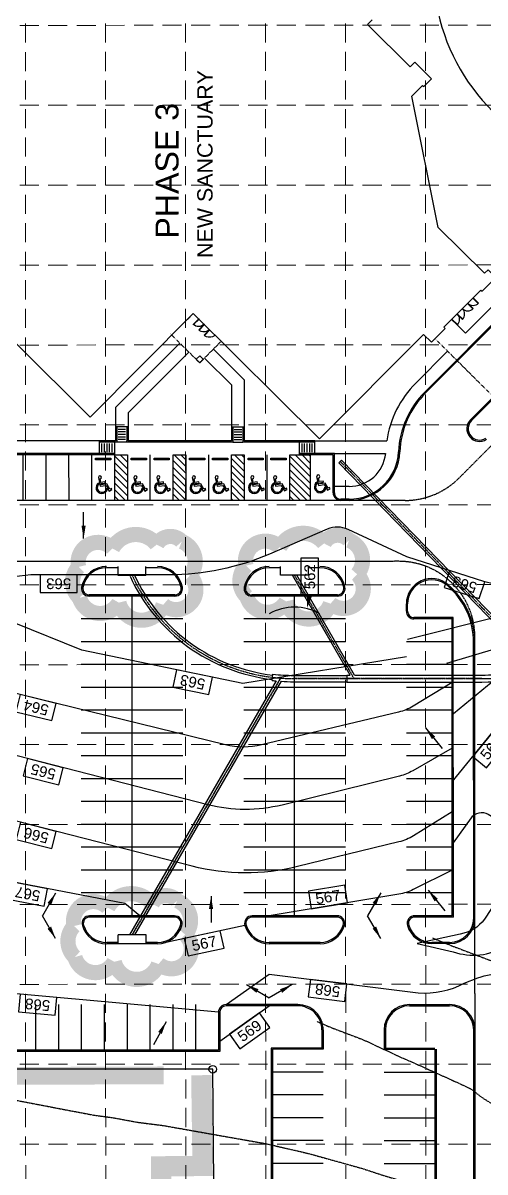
# Model space of a CAD drawing. Extents: x 4104 to 5368, y 3888 to 5908.
# Drawn here: x 4419.7 to 4601.6, y 4792.6 to 5245.6 of the extents above; entities that cross this region are included whole.
import ezdxf
from ezdxf.enums import TextEntityAlignment as Align

# ---------------------------------------------------------------- set-up
doc = ezdxf.new("R2010")
doc.units = 0
doc.header["$LTSCALE"] = 0.4
doc.header["$MEASUREMENT"] = 0
for name, pattern in [('CENTER', [2, 1.25, -0.25, 0.25, -0.25]), ('DASHED', [0.75, 0.5, -0.25]), ('HIDDEN', [0.375, 0.25, -0.125]), ('MEDDASH', [1, 0.75, -0.25])]:
    doc.linetypes.add(name, pattern=pattern)
doc.layers.get('0').update_dxf_attribs({"linetype": 'CONTINUOUS'})
for name, color, linetype in [('BLDG', 3, 'CONTINUOUS'), ('BOUNDARY', 1, 'CONTINUOUS'), ('CANOPY', 5, 'HIDDEN'), ('COL', 7, 'CONTINUOUS'), ('DOOR', 2, 'CONTINUOUS'), ('EC', 35, 'DASHED'), ('FIRELANE', 2, 'MEDDASH'), ('FLOW', 7, 'CONTINUOUS'), ('GRID', 254, 'HIDDEN'), ('HC', 2, 'CONTINUOUS'), ('LEGEND', 7, 'CONTINUOUS'), ('LIMITS OF DISTURBANCE', 1, 'HIDDEN'), ('PC', 35, 'CONTINUOUS'), ('PCURB', 6, 'CONTINUOUS'), ('PCURBFUT', 6, 'CONTINUOUS'), ('PHASE', 1, 'CONTINUOUS'), ('PSTRM', 7, 'CONTINUOUS'), ('PSTRMCL', 5, 'CENTER'), ('PSW', 7, 'CONTINUOUS'), ('STRIPE', 2, 'CONTINUOUS'), ('STRIPEFUT', 2, 'CONTINUOUS')]:
    doc.layers.add(name, color=color, linetype=linetype)
doc.styles.get("Standard").update_dxf_attribs({"font": 'ARIAL.TTF'})
doc.styles.add('TEXT100', font='simplex.shx', dxfattribs={"height": 1.76})
doc.dimstyles.get("Standard").update_dxf_attribs({"dimtxt": 0.18, "dimasz": 0.18, "dimexe": 0.18, "dimexo": 0.0625, "dimgap": 0.09, "dimtad": 0, "dimtih": 1, "dimtoh": 1, "dimdec": 4, "dimzin": 0, "dimdsep": 46, "dimtxsty": 'Standard', "dimcen": 0.09, "dimadec": 0, "dimazin": 0, "dimtfac": 1, "dimtdec": 4, "dimtofl": 0, "dimtmove": 0, "dimatfit": 3, "dimfxl": 0, "dimtolj": 1, "dimtzin": 0, "dimarcsym": 0})

# ---------------------------------------------------------------- blocks, each defined once
blk = doc.blocks.new('pdss02')
at = {"color": 0, "linetype": 'ByBlock'}
for p, q in [((0, 0.5), (0, 0)), ((0, 0), (0.03, 0)), ((0.03, 0.499), (0.03, 0)), ((0.97, 0.499), (0.97, 0)), ((0.97, 0), (1, 0)), ((1, 0.5), (1, 0))]:
    blk.add_line(p, q, dxfattribs=at)
for centre, start, end in [((0, 0), 0, 90), ((1, 0), 90, 180)]:
    blk.add_arc(centre, 0.5, start, end, dxfattribs=at)
blk = doc.blocks.new('pdss01')
at = {"color": 0, "linetype": 'ByBlock'}
for p, q in [((0, 0), (0, 1)), ((0, 0), (0.06, 0)), ((0.06, 0), (0.06, 1))]:
    blk.add_line(p, q, dxfattribs=at)
blk.add_arc((0, 0), 1, 0, 90, dxfattribs=at)

msp = doc.modelspace()

# ---------------------------------------------------------------- linework, layer by layer
for p, q in [((4449.34, 5066.41), (4450.11, 5062.94)), ((4449.57, 5063.79), (4449.47, 5064.27)), ((4450.32, 5064.47), (4450.03, 5065.85)), ((4451.93, 5064.69), (4450.32, 5064.47)), ((4450.41, 5064), (4451.99, 5064.2)), ((4450.55, 5063.54), (4450.41, 5064)), ((4452.69, 5063.85), (4450.55, 5063.54)), ((4451.99, 5064.2), (4451.93, 5064.69)), ((4453.86, 5061.81), (4452.69, 5063.85)), ((4463.34, 5066.42), (4464.11, 5062.94)), ((4463.57, 5063.79), (4463.47, 5064.28)), ((4464.32, 5064.47), (4464.03, 5065.85)), ((4465.93, 5064.7), (4464.32, 5064.47)), ((4464.41, 5064.01), (4465.99, 5064.21)), ((4464.55, 5063.55), (4464.41, 5064.01)), ((4466.69, 5063.86), (4464.55, 5063.55)), ((4465.99, 5064.21), (4465.93, 5064.7)), ((4467.86, 5061.82), (4466.69, 5063.86)), ((4472.34, 5066.42), (4473.11, 5062.94)), ((4472.57, 5063.79), (4472.47, 5064.28)), ((4473.32, 5064.47), (4473.03, 5065.85)), ((4474.93, 5064.7), (4473.32, 5064.47)), ((4473.41, 5064.01), (4474.99, 5064.21)), ((4473.55, 5063.55), (4473.41, 5064.01)), ((4475.69, 5063.86), (4473.55, 5063.55)), ((4474.99, 5064.21), (4474.93, 5064.7)), ((4476.86, 5061.82), (4475.69, 5063.86)), ((4486.34, 5066.42), (4487.11, 5062.95)), ((4486.57, 5063.8), (4486.47, 5064.28)), ((4487.32, 5064.48), (4487.03, 5065.86)), ((4488.93, 5064.7), (4487.32, 5064.48)), ((4487.41, 5064.01), (4488.99, 5064.21)), ((4487.55, 5063.55), (4487.41, 5064.01)), ((4489.69, 5063.86), (4487.55, 5063.55)), ((4488.99, 5064.21), (4488.93, 5064.7)), ((4490.86, 5061.82), (4489.69, 5063.86)), ((4495.34, 5066.42), (4496.11, 5062.95)), ((4495.57, 5063.8), (4495.47, 5064.28)), ((4496.32, 5064.48), (4496.03, 5065.86)), ((4497.93, 5064.7), (4496.32, 5064.48)), ((4496.41, 5064.01), (4497.99, 5064.21)), ((4496.55, 5063.55), (4496.41, 5064.01)), ((4498.69, 5063.86), (4496.55, 5063.55)), ((4497.99, 5064.21), (4497.93, 5064.7)), ((4499.86, 5061.82), (4498.69, 5063.86)), ((4509.34, 5066.43), (4510.11, 5062.95)), ((4509.57, 5063.8), (4509.47, 5064.29)), ((4510.32, 5064.48), (4510.03, 5065.86)), ((4511.93, 5064.71), (4510.32, 5064.48)), ((4510.41, 5064.02), (4511.99, 5064.22)), ((4510.55, 5063.56), (4510.41, 5064.02)), ((4512.69, 5063.87), (4510.55, 5063.56)), ((4511.99, 5064.22), (4511.93, 5064.71)), ((4513.86, 5061.83), (4512.69, 5063.87)), ((4518.34, 5066.43), (4519.11, 5062.95)), ((4518.57, 5063.8), (4518.47, 5064.29)), ((4519.32, 5064.48), (4519.03, 5065.86)), ((4520.93, 5064.71), (4519.32, 5064.48)), ((4519.41, 5064.02), (4520.99, 5064.22)), ((4519.55, 5063.56), (4519.41, 5064.02)), ((4521.69, 5063.87), (4519.55, 5063.56)), ((4520.99, 5064.22), (4520.93, 5064.71)), ((4522.86, 5061.83), (4521.69, 5063.87)), ((4535.28, 5066.75), (4536.05, 5063.27)), ((4535.52, 5064.12), (4535.41, 5064.6)), ((4536.27, 5064.8), (4535.97, 5066.18)), ((4536.05, 5063.27), (4538.31, 5063.59)), ((4537.87, 5065.02), (4536.27, 5064.8)), ((4536.36, 5064.33), (4537.93, 5064.54)), ((4536.5, 5063.88), (4536.36, 5064.33)), ((4538.63, 5064.19), (4536.5, 5063.88)), ((4537.93, 5064.54), (4537.87, 5065.02)), ((4538.31, 5063.59), (4539.61, 5061.4)), ((4539.8, 5062.15), (4538.63, 5064.19)), ((4450.11, 5062.94), (4452.37, 5063.26)), ((4452.37, 5063.26), (4453.66, 5061.07)), ((4452.58, 5062.28), (4452.96, 5061.66)), ((4453.66, 5061.07), (4454.71, 5061.65)), ((4454.46, 5062.12), (4453.86, 5061.81)), ((4454.71, 5061.65), (4454.46, 5062.12)), ((4464.11, 5062.94), (4466.37, 5063.26)), ((4466.37, 5063.26), (4467.66, 5061.08)), ((4466.58, 5062.28), (4466.96, 5061.67)), ((4467.66, 5061.08), (4468.71, 5061.66)), ((4468.46, 5062.13), (4467.86, 5061.82)), ((4468.71, 5061.66), (4468.46, 5062.13)), ((4473.11, 5062.94), (4475.37, 5063.26)), ((4475.37, 5063.26), (4476.66, 5061.08)), ((4475.58, 5062.28), (4475.96, 5061.67)), ((4476.66, 5061.08), (4477.71, 5061.66)), ((4477.46, 5062.13), (4476.86, 5061.82)), ((4477.71, 5061.66), (4477.46, 5062.13)), ((4487.11, 5062.95), (4489.37, 5063.27)), ((4489.37, 5063.27), (4490.66, 5061.08)), ((4489.58, 5062.29), (4489.96, 5061.67)), ((4490.66, 5061.08), (4491.71, 5061.66)), ((4491.46, 5062.13), (4490.86, 5061.82)), ((4491.71, 5061.66), (4491.46, 5062.13)), ((4496.11, 5062.95), (4498.37, 5063.27)), ((4498.37, 5063.27), (4499.66, 5061.08)), ((4498.58, 5062.29), (4498.96, 5061.67)), ((4499.66, 5061.08), (4500.71, 5061.66)), ((4500.46, 5062.13), (4499.86, 5061.82)), ((4500.71, 5061.66), (4500.46, 5062.13)), ((4510.11, 5062.95), (4512.37, 5063.27)), ((4512.37, 5063.27), (4513.66, 5061.09)), ((4512.58, 5062.29), (4512.96, 5061.68)), ((4513.66, 5061.09), (4514.71, 5061.67)), ((4514.46, 5062.14), (4513.86, 5061.83)), ((4514.71, 5061.67), (4514.46, 5062.14)), ((4519.11, 5062.95), (4521.37, 5063.27)), ((4521.37, 5063.27), (4522.66, 5061.09)), ((4521.58, 5062.29), (4521.96, 5061.68)), ((4522.66, 5061.09), (4523.71, 5061.67)), ((4523.46, 5062.14), (4522.86, 5061.83)), ((4523.71, 5061.67), (4523.46, 5062.14)), ((4538.52, 5062.61), (4538.9, 5061.99)), ((4539.61, 5061.4), (4540.66, 5061.99)), ((4540.41, 5062.46), (4539.8, 5062.15)), ((4540.66, 5061.99), (4540.41, 5062.46))]:
    msp.add_line(p, q)
for centre, radius, start, end in [((4450.74, 5062.39), 2.3, 124.674, 341.571), ((4450.77, 5062.38), 1.84, 129.8708, 355.7331), ((4449.97, 5066.47), 0.608, 275.3986, 183.6107), ((4464.74, 5062.39), 2.3, 124.674, 341.571), ((4464.77, 5062.38), 1.84, 129.8708, 355.7331), ((4463.97, 5066.48), 0.608, 275.3986, 183.6107), ((4473.74, 5062.39), 2.3, 124.674, 341.571), ((4473.77, 5062.38), 1.84, 129.8708, 355.7331), ((4472.97, 5066.48), 0.608, 275.3986, 183.6107), ((4487.74, 5062.4), 2.3, 124.674, 341.571), ((4487.77, 5062.39), 1.84, 129.8708, 355.7331), ((4486.97, 5066.48), 0.608, 275.3986, 183.6107), ((4496.74, 5062.4), 2.3, 124.674, 341.571), ((4496.77, 5062.39), 1.84, 129.8708, 355.7331), ((4495.97, 5066.48), 0.608, 275.3986, 183.6107), ((4510.74, 5062.4), 2.3, 124.674, 341.571), ((4510.77, 5062.39), 1.84, 129.8708, 355.7331), ((4509.97, 5066.49), 0.608, 275.3986, 183.6107), ((4519.74, 5062.4), 2.3, 124.674, 341.571), ((4519.77, 5062.39), 1.84, 129.8708, 355.7331), ((4518.97, 5066.49), 0.608, 275.3986, 183.6107), ((4536.68, 5062.72), 2.3, 124.674, 341.571), ((4536.72, 5062.71), 1.84, 129.8708, 355.7331), ((4535.92, 5066.81), 0.608, 275.3986, 183.6107)]:
    msp.add_arc(centre, radius, start, end)
at = {"layer": 'BLDG', "color": 7}
msp.add_line((4484.42, 5128.7), (4486.72, 5131.02), dxfattribs=at)
msp.add_lwpolyline([(4387.82, 5148.18), (4446.11, 5090.19), (4486.72, 5131.02), (4536.4, 5081.6), (4577.37, 5122.79), (4580.44, 5119.73), (4585.85, 5125.17), (4585.38, 5125.64), (4599.95, 5140.29), (4600.42, 5139.82), (4605.83, 5145.25), (4602.76, 5148.31), (4601.35, 5146.89), (4583.13, 5165.01), (4572.72, 5216.66), (4577.02, 5220.98), (4577.5, 5220.51), (4580.53, 5223.56), (4573.91, 5230.14), (4572.05, 5228.28), (4555.28, 5244.97), (4557.13, 5246.83)], dxfattribs=at)
at = {"layer": 'BOUNDARY', "color": 7}
for p, q in [((4494.4, 4833.14), (4202.64, 4833.31)), ((4494.84, 4788.57), (4494.4, 4833.14))]:
    msp.add_line(p, q, dxfattribs=at)
msp.add_circle((4494.4, 4833.14), 1.5, dxfattribs=at)
at = {"layer": 'CANOPY', "color": 7}
for p, q in [((4489.25, 5111.58), (4477.55, 5123.22)), ((4489.25, 5111.58), (4497.71, 5120.09)), ((4609.74, 5093.41), (4581.85, 5121.15))]:
    msp.add_line(p, q, dxfattribs=at)
at = {"layer": 'COL'}
msp.add_lwpolyline([(4490.66, 5113), (4489.24, 5114.41), (4487.83, 5112.99), (4489.25, 5111.58)], close=True, dxfattribs=at)
at = {"layer": 'EC', "color": 35, "flags": 128}
for points, elevation in [([(4580.93, 4884.9), (4589.09, 4881.58), (4591.6, 4880.66), (4592.51, 4880.28), (4605.88, 4875.23), (4612.17, 4872.56), (4617.9, 4867.54), (4624.12, 4861.77), (4628.02, 4857.92), (4631.83, 4854.2), (4637.83, 4848), (4644.25, 4841.96), (4648.12, 4838.56), (4651.49, 4835.66), (4659.14, 4829.86), (4669.97, 4822.15), (4670.68, 4821.67), (4671.15, 4821.35), (4682.74, 4814.01), (4690.81, 4808.7), (4694.8, 4806.35), (4702.86, 4802.34), (4707.9, 4799.75), (4710.47, 4798.54), (4720.87, 4793), (4730.13, 4788.6), (4734.01, 4786.44), (4740.37, 4782.53), (4746.26, 4778.97), (4753.23, 4773.74), (4754.41, 4773.08), (4749.86, 4756.72), (4744.38, 4747.6), (4743.36, 4742.15), (4736.78, 4728.95), (4734.92, 4723.68), (4731.34, 4719.66), (4730.13, 4715.63), (4726.23, 4703.28), (4719.77, 4697.69), (4713.55, 4685.69), (4710.47, 4679.6), (4705.97, 4672.54), (4703.26, 4667.22), (4692.39, 4645.89), (4691.18, 4643.33), (4689.84, 4640.96), (4692.72, 4637.25), (4707.56, 4615.4), (4709.06, 4613.21), (4710.47, 4611.12), (4711.39, 4609.77), (4723.64, 4591.75), (4726.09, 4588.38), (4728.34, 4586.78), (4731.83, 4584.41), (4733.44, 4582.76), (4737.72, 4578.78), (4738.14, 4578.29), (4738.35, 4578.06), (4771.36, 4541.94), (4773.64, 4539.31), (4775.43, 4537.54), (4781.36, 4531.75), (4787.11, 4524.99), (4787.93, 4523.8), (4788.1, 4523.57), (4789.11, 4522.13), (4804.47, 4508.25), (4807.63, 4505.18), (4808.16, 4504.7), (4808.77, 4504.09), (4820, 4493.87), (4826.13, 4488.29), (4833.37, 4481.69), (4845.91, 4470.02), (4849.88, 4465.43), (4851.27, 4460.48), (4852.61, 4459.19), (4862.31, 4452.87)], 568), ([(4535.46, 4851.95), (4541.08, 4849.56), (4553.19, 4844.96), (4555.26, 4844.04), (4559.71, 4841.96), (4568.7, 4837.77), (4572.85, 4836), (4582.33, 4831.7), (4592.51, 4827.08), (4595.86, 4825.52), (4600.19, 4822.15), (4607.56, 4817.49), (4612.17, 4813.67), (4618.48, 4808.7), (4626.42, 4802.34), (4629.45, 4799.94), (4631.83, 4797.99), (4640.53, 4791.29), (4651.49, 4783.39), (4652.01, 4783.04), (4652.78, 4782.53), (4663.75, 4775.07), (4671.15, 4769.55), (4675.22, 4766.81), (4682.38, 4762.71), (4687.59, 4759.47), (4690.81, 4757.94), (4701.04, 4753.21), (4710.47, 4750.37), (4721.78, 4746.98), (4726.58, 4744.9), (4726.67, 4742.9), (4725.18, 4741.19), (4719.3, 4725.63), (4720.1, 4723.09), (4719.08, 4711.96), (4716.34, 4703.28), (4713.93, 4701.2), (4710.47, 4694.53), (4703.12, 4683.47), (4699.24, 4677.39), (4692.48, 4664.14), (4690.81, 4660.86), (4680.12, 4643.85), (4679.4, 4642.57), (4691.28, 4627.28), (4694.92, 4621.92), (4702.9, 4610.18), (4706.94, 4604.23), (4708.24, 4602.47), (4708.7, 4602.07), (4710.47, 4600), (4720.04, 4586.84), (4723.46, 4584.42), (4726.95, 4581.21), (4728.92, 4579.43), (4734.73, 4574.04), (4736.61, 4571.89), (4737.53, 4570.84), (4763.44, 4542.49), (4768.76, 4536.38), (4772.9, 4532.24), (4776.33, 4528.9), (4779.66, 4524.99), (4783.53, 4519.36), (4784.32, 4518.28), (4789.11, 4511.47), (4794.81, 4506.32), (4795.99, 4505.18), (4801.94, 4499.74), (4808.77, 4492.91), (4817.05, 4485.37), (4821.95, 4480.28), (4822.63, 4479.53), (4828.43, 4473.74), (4835.33, 4467.32), (4836.89, 4465.51), (4837.44, 4463.56), (4850.01, 4451.45), (4855.61, 4447.8), (4859.01, 4432.61), (4857.47, 4425.33), (4851.63, 4423.5), (4851.06, 4417.54), (4851.41, 4408.79), (4851.11, 4402.38), (4850.4, 4398.25), (4850.92, 4392.22), (4850.54, 4382.82), (4849.9, 4375.54), (4850.06, 4369.36), (4849.9, 4365.33), (4851.02, 4352.53), (4850.92, 4346.96), (4850.86, 4343.88), (4849.43, 4336.19), (4849.46, 4335.24), (4849.06, 4322.65), (4849.1, 4321.5), (4849.34, 4314.79), (4851.55, 4313.13), (4851.77, 4312.97), (4858.03, 4308.31), (4861.02, 4308.08), (4861.03, 4308.08), (4861.05, 4308.08), (4875.16, 4307.2), (4886.79, 4306.46), (4887.4, 4306.41), (4888.13, 4306.35), (4903.83, 4305.17), (4904.23, 4305.14), (4906.65, 4304.95), (4913.08, 4304.36), (4933.51, 4303.05), (4934.46, 4302.96), (4934.85, 4302.92), (4942.47, 4303.13), (4946.39, 4302.72), (4948.17, 4302.53), (4962.01, 4301.53), (4966.12, 4301.08), (4974.05, 4300.33), (4985.71, 4299.98), (4987.16, 4299.82), (4999.1, 4300.76), (5005.37, 4299.85), (5012.33, 4298.83), (5018.99, 4295.94), (5025.08, 4295.29), (5026.37, 4295.2), (5041.15, 4293.58), (5043.03, 4293.45), (5047.72, 4292.9), (5050.5, 4292.57), (5050.74, 4292.61), (5052.4, 4292.35), (5053.64, 4290.74), (5056.32, 4287.27), (5059.83, 4282.71), (5064.35, 4272.72), (5066.06, 4268.72), (5066.53, 4267.45), (5071.53, 4254.88), (5074.39, 4247.64), (5077.19, 4240.78), (5082.21, 4227.83), (5082.73, 4226.55), (5084.01, 4223.13), (5088.04, 4212.09), (5089.65, 4208.02), (5094.36, 4198.65), (5100.32, 4188.21), (5101.47, 4186), (5103.67, 4182.56), (5106.45, 4178.21), (5109.21, 4173.83), (5110.02, 4169.58), (5110.12, 4168.4), (5112.03, 4157.02), (5112.39, 4152.81), (5113.02, 4148.59), (5113.96, 4142.41), (5113.09, 4138.35), (5113.92, 4124.72), (5113.77, 4123.09), (5114.4, 4117.96), (5114.96, 4108.97), (5115.61, 4098.41), (5117.35, 4089.49), (5117.65, 4081.23), (5116.64, 4069.35), (5116.83, 4062.8), (5118.97, 4051.16), (5119.03, 4049.54), (5119.18, 4045.48), (5118.26, 4031.64), (5118.04, 4029.73), (5117.89, 4028.42), (5117.43, 4015.87), (5116.76, 4009.92), (5120.26, 3993.48), (5119.97, 3990.11), (5111.25, 3983.99), (5105.33, 3983.66), (5104.97, 3982.57), (5102.33, 3982.5), (5097.56, 3982.37), (5095.22, 3982.29), (5088.77, 3982.12), (5088.2, 3982.11), (5083.79, 3981.99), (5083.06, 3981.97), (5079.33, 3981.88), (5075.92, 3981.78), (5075.44, 3981.77), (5072.85, 3981.7), (5068.13, 3981.51), (5066.13, 3980.87), (5062.83, 3979.8), (5058.49, 3978.41), (5057.84, 3978.19), (5057.1, 3977.96), (5055.29, 3977.36), (5056.39, 3976.97), (5065.69, 3972.55)], 569), ([(4240.99, 4759.49), (4240.74, 4760.44), (4240.29, 4762.13), (4241.59, 4774.45), (4249.95, 4782.53), (4258.3, 4790.3), (4275.83, 4800.2), (4277.96, 4801.66), (4279.62, 4802.34), (4297.62, 4810.8), (4307.09, 4811.88), (4317.28, 4816.11), (4331.95, 4817.12), (4336.94, 4817.6), (4353.8, 4819.33), (4356.6, 4818.96), (4371.21, 4822.15), (4376.26, 4823.09), (4377.16, 4823.06), (4395.92, 4824.25), (4398.14, 4824.39), (4409.61, 4822.15), (4414.46, 4821.02), (4415.58, 4821.2), (4431.3, 4818.18), (4435.23, 4817.42), (4447.83, 4815.03), (4454.89, 4814.1), (4464.75, 4812.27), (4474.55, 4811.04), (4481.9, 4809.74), (4494.21, 4807.56), (4498.63, 4806.78), (4513.87, 4804.09), (4515.35, 4803.83), (4521.76, 4802.34), (4531.35, 4800.13), (4533.53, 4799.55), (4546.77, 4795.87), (4553.19, 4794.06), (4561.84, 4791.23), (4572.85, 4787.99), (4576.47, 4786.17), (4583.91, 4782.53), (4589.1, 4779.09), (4592.51, 4776.62), (4598.95, 4769.2), (4608.04, 4762.71), (4610.12, 4760.64), (4612.17, 4759.1), (4620.31, 4751.11), (4631.83, 4746.22), (4633.77, 4744.86), (4636.24, 4742.9), (4645.03, 4736.39), (4651.49, 4731.55), (4656.37, 4728.01), (4666.57, 4723.09), (4669.47, 4721.4), (4671.15, 4721.04), (4672.88, 4721.03), (4673.64, 4721.12), (4690.91, 4719.41), (4693.61, 4718.79), (4700.62, 4717.19), (4700.44, 4710.9), (4700.28, 4705.35), (4700.78, 4703.28), (4698.33, 4691.05), (4693.29, 4683.47), (4692.51, 4682.25), (4690.81, 4678.92), (4680.27, 4663.66), (4671.15, 4648.27), (4668.91, 4645.35), (4668.8, 4643.85), (4669.46, 4642.95), (4669.84, 4642.53), (4670.17, 4642.18), (4683.65, 4624.04), (4687.08, 4620.29), (4690.81, 4615.88), (4696.75, 4607.15), (4698.73, 4604.23), (4703.04, 4598.38), (4704.57, 4597.02), (4710.47, 4590.14), (4713.99, 4585.31), (4715.24, 4584.42), (4723.03, 4577.26), (4727.44, 4573.3), (4731.74, 4569.3), (4735.08, 4565.48), (4736.71, 4563.63), (4755.52, 4543.04), (4763.87, 4533.44), (4770.38, 4526.94), (4771.31, 4526.04), (4772.2, 4524.99), (4779.13, 4514.93), (4780.54, 4512.99), (4786.04, 4505.18), (4789.51, 4500.45), (4795.71, 4494.78), (4803.72, 4486.78), (4806.02, 4484.23), (4808.77, 4481.21), (4814.96, 4474.78), (4816.38, 4473.22), (4823.47, 4466.14), (4824, 4465.56), (4828.01, 4461.15), (4843.33, 4446.63), (4843.78, 4445.75), (4844.14, 4444.8), (4845.07, 4442.7), (4843.21, 4426.58), (4843.42, 4425.94), (4845.04, 4421.05), (4845.85, 4405.9), (4846, 4404.56), (4844.8, 4397.49), (4845.59, 4388.16), (4845.76, 4386.32), (4845.96, 4384.17), (4845.13, 4374.65), (4845.3, 4367.77), (4845.4, 4366.51), (4845.54, 4364.68), (4847.37, 4347.22), (4847.4, 4346.68), (4847.43, 4346.03), (4845.4, 4335.14), (4845.46, 4333.65), (4845.16, 4324.2), (4845.22, 4322.51), (4845.56, 4312.64), (4848.82, 4310.21), (4849.14, 4309.98), (4858.34, 4303.13), (4862.73, 4302.79), (4862.75, 4302.79), (4862.77, 4302.79), (4873.29, 4302.13), (4881.95, 4301.58), (4887.31, 4301.16), (4893.78, 4300.66), (4904.52, 4299.85), (4905.08, 4299.8), (4908.5, 4299.54), (4917.6, 4298.7), (4930.58, 4297.87), (4931.89, 4297.75), (4932.43, 4297.7), (4937.21, 4297.83), (4946.39, 4296.86), (4950.56, 4296.42), (4957.9, 4295.89), (4966.19, 4294.98), (4982.17, 4293.47), (4985.71, 4293.36), (4988.52, 4293.07), (4991.71, 4293.31), (5005.37, 4291.33), (5006.4, 4291.18), (5009.61, 4288.66), (5010.74, 4287.27), (5016.05, 4278.22), (5023.11, 4267.45), (5023.83, 4266.25), (5025.03, 4264.44), (5032.06, 4254.73), (5036.22, 4247.64), (5039.41, 4242.33), (5044.69, 4230.59), (5045.44, 4228.59), (5045.79, 4227.83), (5051.36, 4214.75), (5054.5, 4208.02), (5058.14, 4201.77), (5064.35, 4189.97), (5064.9, 4188.77), (5065.19, 4188.21), (5071.26, 4175.37), (5075.04, 4168.4), (5077.91, 4162.26), (5084.01, 4153.45), (5085.86, 4150.46), (5087.1, 4148.59), (5092.18, 4137.02), (5096.19, 4128.78), (5098.13, 4123.2), (5102.68, 4108.97), (5102.92, 4108.22), (5103.67, 4105.88), (5108.8, 4089.84), (5109.38, 4087.28), (5109.99, 4070.52), (5109.89, 4069.35), (5110.26, 4056.18), (5110.61, 4054.26), (5110.79, 4049.54), (5111.23, 4037.7), (5111.01, 4034.37), (5110.48, 4029.73), (5110.11, 4026.55), (5109.99, 4023.35), (5108.48, 4009.92), (5109.45, 4005.38), (5108.12, 3990.11), (5105.74, 3988.44), (5104.12, 3988.35), (5103, 3984.95), (5102.19, 3984.93), (5100.72, 3984.89), (5091.92, 3984.6), (5089.66, 3984.54), (5086.96, 3984.47), (5085.33, 3984.43), (5081.13, 3984.32), (5079.66, 3984.28), (5078.32, 3984.25), (5073.72, 3984.13), (5072.63, 3984.1), (5069.46, 3983.97), (5065.22, 3983.86), (5063.04, 3983.8), (5058.91, 3983.62), (5056.29, 3983.55), (5054.26, 3983.46), (5051.45, 3983.38), (5047.13, 3983.18), (5045.82, 3983.15), (5043.87, 3983.09), (5039.06, 3982.86), (5036.48, 3982.74), (5034.56, 3982.69), (5031.5, 3982.54), (5030.72, 3982.5), (5029.34, 3982.43), (5026.98, 3982.31), (5025.28, 3982.23), (5024.79, 3982.21), (5017.8, 3981.89), (5016.82, 3981.84), (5010.76, 3981.57), (5008.31, 3980.85), (5004.63, 3979.75), (4995.56, 3977.19), (5001.02, 3975.75), (5011.67, 3972.49)], 570)]:
    msp.add_lwpolyline(points, dxfattribs=dict(at, elevation=elevation))
at = {"layer": 'FIRELANE', "color": 7}
for p, q in [((4591.37, 5066.2), (4649.31, 5124.45)), ((4570.11, 5057.36), (4408.59, 5057.33)), ((4567.6, 5033.36), (4394.6, 5033.32)), ((4597.71, 4509.99), (4597.6, 5003.37))]:
    msp.add_line(p, q, dxfattribs=at)
for centre, start, end in [((4570.1, 5087.36), 270.0128, 315.1487), ((4567.6, 5003.36), 0.0128, 90.0128)]:
    msp.add_arc(centre, 30, start, end, dxfattribs=at)
at = {"layer": 'GRID', "color": 252, "linetype": 'HIDDEN', "lineweight": 0, "ltscale": 75}
for p, q in [((4420.92, 3921.62), (4420.49, 5874.62)), ((4452.42, 3921.63), (4451.99, 5874.63)), ((4483.92, 3921.64), (4483.49, 5874.64)), ((4515.42, 3921.65), (4514.99, 5874.65)), ((4546.92, 3921.65), (4546.49, 5874.65)), ((4578.42, 3921.66), (4577.99, 5874.66)), ((4137.13, 5244.56), (5239.77, 5244.81)), ((4137.13, 5213.06), (5239.77, 5213.31)), ((4137.14, 5181.56), (5239.78, 5181.81)), ((4137.15, 5150.06), (5239.79, 5150.31)), ((4137.15, 5118.56), (5239.79, 5118.81)), ((4137.16, 5087.06), (5239.8, 5087.31)), ((4137.17, 5055.56), (5239.81, 5055.81)), ((4137.18, 5024.06), (5239.81, 5024.31)), ((4137.18, 4992.56), (5239.82, 4992.81)), ((4137.19, 4961.06), (5239.83, 4961.31)), ((4137.2, 4929.56), (5239.84, 4929.81)), ((4137.2, 4898.06), (5239.84, 4898.31)), ((4137.21, 4866.56), (5239.85, 4866.81)), ((4137.22, 4835.06), (5239.86, 4835.31)), ((4137.22, 4803.56), (5239.86, 4803.81))]:
    msp.add_line(p, q, dxfattribs=at)
at = {"layer": 'HC', "color": 252}
for p, q in [((4446.79, 5057.34), (4446.78, 5075.34)), ((4448.28, 5073.34), (4448.28, 5074)), ((4448.28, 5074), (4454.28, 5074)), ((4454.28, 5073.34), (4448.28, 5073.34)), ((4454.28, 5074), (4454.28, 5073.34)), ((4455.79, 5057.34), (4455.78, 5075.34)), ((4455.78, 5075.34), (4460.78, 5075.34)), ((4460.79, 5069.84), (4455.78, 5074.84)), ((4460.78, 5072.49), (4457.93, 5075.34)), ((4460.78, 5075.14), (4460.59, 5075.34)), ((4460.78, 5075.34), (4460.79, 5057.34)), ((4462.28, 5073.34), (4462.28, 5074)), ((4462.28, 5074), (4468.28, 5074)), ((4468.28, 5073.34), (4462.28, 5073.34)), ((4468.28, 5074), (4468.28, 5073.34)), ((4469.79, 5057.34), (4469.78, 5075.34)), ((4471.28, 5073.34), (4471.28, 5074)), ((4471.28, 5074), (4477.28, 5074)), ((4477.28, 5073.34), (4471.28, 5073.34)), ((4477.28, 5074), (4477.28, 5073.34)), ((4478.79, 5057.34), (4478.78, 5075.34)), ((4478.78, 5075.34), (4483.78, 5075.34)), ((4483.79, 5068.06), (4478.78, 5073.05)), ((4483.79, 5070.71), (4479.15, 5075.34)), ((4483.78, 5073.36), (4481.8, 5075.34)), ((4483.78, 5075.34), (4483.79, 5057.34)), ((4485.28, 5073.35), (4485.28, 5074.01)), ((4485.28, 5074.01), (4491.28, 5074.01)), ((4491.28, 5073.35), (4485.28, 5073.35)), ((4491.28, 5074.01), (4491.28, 5073.35)), ((4492.79, 5057.35), (4492.78, 5075.35)), ((4494.28, 5073.35), (4494.28, 5074.01)), ((4494.28, 5074.01), (4500.28, 5074.01)), ((4500.28, 5073.35), (4494.28, 5073.35)), ((4500.28, 5074.01), (4500.28, 5073.35)), ((4501.79, 5057.35), (4501.78, 5075.35)), ((4501.78, 5075.35), (4506.78, 5075.35)), ((4506.79, 5068.93), (4501.78, 5073.92)), ((4506.79, 5071.58), (4503.01, 5075.35)), ((4506.78, 5074.23), (4505.66, 5075.35)), ((4506.78, 5075.35), (4506.79, 5057.35)), ((4508.28, 5073.35), (4508.28, 5074.01)), ((4508.28, 5074.01), (4514.28, 5074.01)), ((4514.28, 5073.35), (4508.28, 5073.35)), ((4514.28, 5074.01), (4514.28, 5073.35)), ((4515.79, 5057.35), (4515.78, 5075.35)), ((4517.28, 5073.35), (4517.28, 5074.01)), ((4517.28, 5074.01), (4523.28, 5074.01)), ((4523.28, 5073.35), (4517.28, 5073.35)), ((4523.28, 5074.01), (4523.28, 5073.35)), ((4524.79, 5057.35), (4524.78, 5075.35)), ((4524.78, 5075.35), (4532.78, 5075.35)), ((4532.79, 5066.8), (4524.78, 5074.79)), ((4532.79, 5069.45), (4526.88, 5075.35)), ((4532.78, 5072.1), (4529.53, 5075.35)), ((4532.78, 5074.75), (4532.18, 5075.35)), ((4532.78, 5075.35), (4532.79, 5057.35)), ((4460.79, 5067.19), (4455.78, 5072.18)), ((4460.79, 5064.53), (4455.79, 5069.53)), ((4483.79, 5065.4), (4478.79, 5070.4)), ((4506.79, 5066.27), (4501.79, 5071.27)), ((4506.79, 5063.62), (4501.79, 5068.62)), ((4532.79, 5064.14), (4524.78, 5072.14)), ((4532.79, 5061.49), (4524.79, 5069.49)), ((4460.79, 5061.88), (4455.79, 5066.88)), ((4460.79, 5059.23), (4455.79, 5064.23)), ((4483.79, 5062.75), (4478.79, 5067.75)), ((4483.79, 5060.1), (4478.79, 5065.1)), ((4506.79, 5060.97), (4501.79, 5065.97)), ((4532.79, 5058.84), (4524.79, 5066.84)), ((4531.62, 5057.35), (4524.79, 5064.19)), ((4460.03, 5057.34), (4455.79, 5061.58)), ((4483.79, 5057.45), (4478.79, 5062.45)), ((4481.24, 5057.34), (4478.79, 5059.8)), ((4506.79, 5058.32), (4501.79, 5063.32)), ((4505.11, 5057.35), (4501.79, 5060.67)), ((4528.97, 5057.35), (4524.79, 5061.54)), ((4457.38, 5057.34), (4455.79, 5058.93)), ((4460.79, 5057.34), (4455.79, 5057.34)), ((4483.79, 5057.34), (4478.79, 5057.34)), ((4502.45, 5057.35), (4501.79, 5058.01)), ((4506.79, 5057.35), (4501.79, 5057.35)), ((4526.32, 5057.35), (4524.79, 5058.88)), ((4532.79, 5057.35), (4524.79, 5057.35))]:
    msp.add_line(p, q, dxfattribs=at)
at = {"layer": 'LEGEND', "color": 170, "ltscale": 100, "const_width": 5.97}
for points in [[(4454.87, 5038.42, 0.520567), (4454.87, 5038.42, 0.765195), (4441.59, 5031.17, 0.417879), (4441.91, 5018.94, 0.6649), (4457.42, 5017.09, 0.744833), (4474.87, 5016.21, 0.975642), (4485.34, 5027.76, 0.520567), (4482.2, 5041.17, 0.520567), (4472.33, 5039.94, 0.540264), (4454.87, 5038.42)], [(4520.75, 5038.9, 0.520567), (4520.75, 5038.9, 0.765195), (4507.47, 5031.65, 0.417879), (4507.79, 5019.42, 0.6649), (4523.3, 5017.57, 0.744833), (4540.76, 5016.68, 0.975642), (4551.23, 5028.24, 0.520567), (4548.08, 5041.65, 0.520567), (4538.21, 5040.42, 0.540264), (4520.75, 5038.9)], [(4453.04, 4896.85, 0.520567), (4453.04, 4896.85, 0.765195), (4439.76, 4889.61, 0.417879), (4440.08, 4877.37, 0.6649), (4455.59, 4875.53, 0.744833), (4473.05, 4874.64, 0.975642), (4483.52, 4886.2, 0.520567), (4480.37, 4899.6, 0.520567), (4470.5, 4898.38, 0.540264), (4453.04, 4896.85)]]:
    msp.add_lwpolyline(points, format="xyb", close=True, dxfattribs=at)
at = {"layer": 'LIMITS OF DISTURBANCE', "color": 1, "linetype": 'DASHED', "ltscale": 150, "const_width": 7}
msp.add_lwpolyline([(4486.63, 4292.33), (4486.27, 4138.12), (4510.85, 4138.36), (4858.8, 4142.92), (4857.19, 4267.32), (4935.33, 4267.17), (4935.33, 4298.98), (4845.33, 4299.77), (4844.96, 4402.62), (4856.59, 4415.29), (4642.8, 4631.28), (4977.39, 4972.12), (4461.46, 5478.06), (4408.44, 5453.39), (4400.98, 5414.29), (4393.81, 5382.15), (4357.89, 5343.95), (4308.39, 5343.98), (4249.06, 5285.71), (4333.89, 5203.27), (4193, 5203.18), (4193.76, 4829.67), (4475.02, 4830.75)], dxfattribs=at)
at = {"layer": 'LIMITS OF DISTURBANCE', "linetype": 'HIDDEN', "ltscale": 300, "const_width": 8}
msp.add_lwpolyline([(4484.87, 4301.2), (4474.66, 4355.68), (4474.13, 4794.88), (4490.39, 4795.05), (4489.89, 4830.82)], dxfattribs=at)
at = {"layer": 'PC', "color": 35}
for p, q in [((4571.1, 5002.66), (4608.77, 5012.17)), ((4507.04, 4889.79), (4474.72, 4882.86)), ((4497.14, 4844.23), (4516.63, 4858.14))]:
    msp.add_line(p, q, dxfattribs=at)
for points in [[(4588.61, 4985.64), (4573.3, 4976.3, -0.078263), (4567.55, 4973.92), (4513.56, 4960.97, -0.119621), (4499.41, 4961), (4385.77, 4988.9, -0.28655), (4363.95, 5017.3), (4358.59, 5041.61), (4382.57, 5165.55), (4400.58, 5111.62)], [(4683.58, 5127.11), (4681.43, 5092.43, -0.132853), (4678.09, 5082.54), (4660.52, 5056.31), (4618.82, 5027.87, -0.230946), (4601.46, 5025.34), (4570.83, 5035.13), (4547.66, 5045.93, 0.214156), (4539.47, 5046.04), (4516.78, 5036.24, -0.102237), (4477.15, 5028.04), (4425.03, 5028.03, 0.180236), (4392.32, 5015.83), (4388.6, 5012.62)], [(4586.6, 4993.16), (4606.76, 4999.29, 0.163557), (4634.72, 5017.04), (4676.23, 5058.85, -0.322106), (4687.66, 5061.22), (4688.77, 5060.73)], [(4589.11, 4973.35), (4602.59, 4984.43, -0.097996), (4607.72, 4987.19), (4612.86, 4988.76, 0.145798), (4641.39, 5007.74), (4648.22, 5015.95, -0.39944), (4655.06, 5016.75), (4658.77, 5013.97)], [(4588.62, 4934.64), (4573.46, 4925.21, -0.079631), (4567.63, 4922.76), (4527.7, 4913.04, -0.123816), (4486.24, 4913.22), (4374.51, 4941.85, -0.136231), (4330.58, 4970.13), (4292.98, 5012.59)], [(4588.61, 4959.7), (4573.13, 4950.8, -0.070017), (4567.96, 4948.72), (4521.71, 4937.31, -0.123816), (4492.44, 4937.44), (4380.01, 4966.25, -0.210209), (4354.08, 4983.95), (4341.81, 5001.61)], [(4465.64, 4893.63), (4459.79, 4898.43), (4253.59, 4938.19, -0.297809), (4233.94, 4957.23), (4226.6, 4989.66), (4222.45, 4973.95)], [(4588.61, 4946.5), (4607.2, 4969.17, -0.310813), (4625.61, 4973.81), (4628.85, 4972.27)], [(4589.12, 4922.44), (4596.22, 4932.28, -0.38283), (4602.75, 4933.71), (4606.35, 4931.66)], [(4613.99, 4926.18), (4614.97, 4925.49, -0.388466), (4616.64, 4915.51), (4601.38, 4892.34, -0.205457), (4591.76, 4886.45), (4574.9, 4882.66), (4589.05, 4879.39, 0.21159), (4609.69, 4881.54), (4634.82, 4902.7, -0.309037), (4643.43, 4903.2), (4644.89, 4901.73)], [(4588.62, 4911.66), (4573.32, 4904, -0.074807), (4567.66, 4902.16), (4516.57, 4893.64)], [(4496.63, 4855.64), (4382.29, 4866.01, -0.088988), (4375.48, 4867.88), (4344.63, 4882.61)], [(4499.63, 4858.64), (4516.63, 4870.64), (4575.27, 4863.22, 0.136087), (4593.42, 4867.03), (4598.76, 4869.18, -0.268719), (4618.61, 4866.37), (4622.5, 4863.31)]]:
    msp.add_lwpolyline(points, format="xyb", dxfattribs=at)
for points in [[(4536.08, 5020.07), (4536.08, 5034.57), (4529.08, 5034.57), (4529.08, 5020.07)], [(4440.96, 5028.03), (4426.46, 5028.03), (4426.47, 5021.03), (4440.97, 5021.03)], [(4601.46, 5025.34), (4587.65, 5029.75), (4585.52, 5023.08), (4599.33, 5018.67)], [(4494.26, 4987.69), (4480.07, 4990.64), (4478.64, 4983.78), (4492.84, 4980.83)], [(4432.67, 4977.38), (4418.59, 4980.84), (4416.92, 4974.04), (4431, 4970.59)], [(4602.2, 4952.02), (4611.39, 4963.24), (4605.98, 4967.68), (4596.78, 4956.46)], [(4435.53, 4952.02), (4421.48, 4955.62), (4419.74, 4948.84), (4433.79, 4945.24)], [(4432.73, 4926.93), (4418.68, 4930.53), (4416.95, 4923.75), (4430.99, 4920.15)], [(4429.29, 4904.31), (4415.05, 4907.06), (4413.73, 4900.18), (4427.97, 4897.44)], [(4533.18, 4896.41), (4547.48, 4898.8), (4546.33, 4905.7), (4532.03, 4903.32)], [(4484.64, 4877.82), (4498.82, 4880.86), (4497.35, 4887.71), (4483.18, 4884.67)], [(4547.22, 4866.77), (4532.84, 4868.59), (4531.96, 4861.65), (4546.35, 4859.83)], [(4432.95, 4861.41), (4418.51, 4862.72), (4417.88, 4855.75), (4432.32, 4854.44)], [(4505.01, 4841.25), (4516.81, 4849.67), (4512.74, 4855.37), (4500.94, 4846.94)]]:
    msp.add_lwpolyline(points, close=True, dxfattribs=at)
msp.add_lwpolyline([(4570.6, 4995.66), (4506.18, 4985.21), (4442.8, 4998.37), (4416.22, 5009.1)], dxfattribs=at)
msp.add_arc((4526.6, 4995.06), 20.23, 60.3908, 119.6348, dxfattribs=at)
msp.add_solid([(4531.55, 5020.07), (4531.44, 5014.86), (4531.55, 5020.07), (4533.64, 5020.07)], dxfattribs=at)
at = {"layer": 'PCURB', "color": 7}
for p, q in [((4636.22, 5158.78), (4577.82, 5100.08)), ((4636.57, 5158.43), (4578.18, 5099.73)), ((4639.03, 5132.55), (4595.88, 5089.17)), ((4639.39, 5132.19), (4596.24, 5088.82)), ((4600.81, 5122.48), (4597.82, 5119.47)), ((4456.08, 5086.34), (4456.08, 5080.84)), ((4456.58, 5086.34), (4456.58, 5080.34)), ((4460.58, 5086.34), (4460.58, 5080.34)), ((4461.08, 5086.34), (4461.08, 5080.84)), ((4501.78, 5086.35), (4501.78, 5080.85)), ((4502.28, 5086.35), (4502.28, 5080.35)), ((4506.28, 5086.35), (4506.28, 5080.35)), ((4506.78, 5086.35), (4506.78, 5080.85)), ((4456.08, 5080.84), (4449.78, 5080.84)), ((4456.58, 5080.34), (4449.78, 5080.34)), ((4460.58, 5080.34), (4460.58, 5080.84)), ((4502.28, 5080.35), (4460.58, 5080.34)), ((4501.78, 5080.85), (4461.08, 5080.84)), ((4534.56, 5080.35), (4506.28, 5080.35)), ((4534.56, 5080.85), (4506.78, 5080.85)), ((4455.78, 5075.84), (4410.28, 5075.83)), ((4455.78, 5075.34), (4410.78, 5075.33)), ((4542.28, 5075.86), (4528.56, 5075.85)), ((4541.78, 5075.36), (4528.56, 5075.35)), ((4541.79, 5060.36), (4541.78, 5075.36)), ((4542.29, 5060.36), (4542.28, 5075.86)), ((4548.04, 5057.86), (4544.79, 5057.86)), ((4548.04, 5057.36), (4544.79, 5057.36)), ((4457.1, 5030.84), (4452.6, 5030.84)), ((4472.6, 5030.84), (4468.1, 5030.84)), ((4521.1, 5030.85), (4516.6, 5030.85)), ((4536.6, 5030.86), (4532.1, 5030.85)), ((4479.48, 5020.14), (4445.72, 5020.13)), ((4479.48, 5019.64), (4445.72, 5019.63)), ((4543.48, 5020.15), (4509.72, 5020.14)), ((4543.48, 5019.65), (4509.72, 5019.64)), ((4570.6, 5013.66), (4570.6, 5016.56)), ((4571.1, 5013.66), (4571.1, 5016.56)), ((4589.1, 5011.16), (4573.6, 5011.16)), ((4588.6, 5010.66), (4573.6, 5010.66)), ((4588.63, 4893.66), (4588.6, 5010.66)), ((4589.13, 4893.16), (4589.1, 5011.16)), ((4479.33, 4893.64), (4445.92, 4893.63)), ((4479.33, 4893.14), (4445.92, 4893.13)), ((4543.33, 4893.65), (4509.92, 4893.64)), ((4543.33, 4893.15), (4509.92, 4893.14)), ((4589.13, 4893.16), (4573.63, 4893.16)), ((4588.63, 4893.66), (4573.92, 4893.66)), ((4457.13, 4883.13), (4452.63, 4883.13)), ((4472.63, 4882.63), (4452.63, 4882.63)), ((4472.63, 4883.13), (4468.13, 4883.13)), ((4536.63, 4883.15), (4516.63, 4883.14)), ((4536.63, 4882.65), (4516.63, 4882.64)), ((4496.63, 4855.64), (4496.64, 4840.64)), ((4497.13, 4855.64), (4497.14, 4840.14)), ((4527.85, 4858.65), (4499.63, 4858.64)), ((4527.85, 4858.15), (4499.63, 4858.14)), ((4497.14, 4840.14), (4406.14, 4840.12)), ((4496.64, 4840.64), (4406.64, 4840.62))]:
    msp.add_line(p, q, dxfattribs=at)
at = {"layer": 'PCURB', "color": 170}
for p, q in [((4457.1, 5027.84), (4457.1, 5031.34)), ((4468.1, 5027.84), (4468.1, 5031.34)), ((4532.1, 5027.85), (4521.1, 5027.85))]:
    msp.add_line(p, q, dxfattribs=at)
at = {"layer": 'PCURB', "color": 5}
for p, q in [((4468.1, 5027.84), (4457.1, 5027.84)), ((4521.1, 5027.85), (4521.1, 5031.35)), ((4532.1, 5027.85), (4532.1, 5031.35)), ((4468.13, 4886.13), (4457.13, 4886.13)), ((4457.13, 4882.63), (4457.13, 4886.13)), ((4468.13, 4882.63), (4468.13, 4886.13))]:
    msp.add_line(p, q, dxfattribs=at)
at = {"layer": 'PCURB', "color": 7}
for centre, radius, start, end in [((4602.99, 5075.05), 35.5, 135.1487, 177.5915), ((4602.99, 5075.05), 35, 135.1487, 177.5915), ((4599.43, 5085.64), 5, 135.1487, 303.0472), ((4599.43, 5085.64), 4.5, 135.1487, 303.0472), ((4548.04, 5077.36), 19.5, 270.0128, 357.5915), ((4548.04, 5077.36), 20, 270.0128, 357.5915), ((4544.79, 5060.36), 3, 180.0128, 270.0128), ((4544.79, 5060.36), 2.5, 180.0128, 270.0128), ((4452.6, 5021.34), 10, 90.0128, 169.3621), ((4452.6, 5021.34), 9.5, 90.0128, 169.3621), ((4472.6, 5021.34), 10, 10.6634, 90.0128), ((4472.6, 5021.34), 9.5, 10.6634, 90.0128), ((4516.6, 5021.35), 10, 90.0128, 169.3621), ((4516.6, 5021.35), 9.5, 90.0128, 169.3621), ((4536.6, 5021.36), 10, 10.6634, 90.0128), ((4536.6, 5021.36), 9.5, 10.6634, 90.0128), ((4445.72, 5022.63), 3, 169.3621, 270.0128), ((4445.72, 5022.63), 2.5, 169.3621, 270.0128), ((4479.48, 5022.64), 3, 270.0128, 10.6634), ((4479.48, 5022.64), 2.5, 270.0128, 10.6634), ((4509.72, 5022.64), 3, 169.3621, 270.0128), ((4509.72, 5022.64), 2.5, 169.3621, 270.0128), ((4543.48, 5022.65), 3, 270.0128, 10.6634), ((4543.48, 5022.65), 2.5, 270.0128, 10.6634), ((4580.6, 5016.56), 10, 49.4712, 180.0128), ((4580.6, 5016.56), 9.5, 49.4712, 180.0128), ((4567.6, 5001.36), 29.5, 0.0128, 49.4712), ((4567.6, 5001.36), 30, 0.0128, 49.4712), ((4573.6, 5013.66), 3, 180.0128, 270.0128), ((4573.6, 5013.66), 2.5, 180.0128, 270.0128), ((4445.92, 4890.63), 3, 90.0128, 196.6143), ((4445.92, 4890.63), 2.5, 90.0128, 196.6143), ((4479.34, 4890.64), 3, 343.4112, 90.0128), ((4479.34, 4890.64), 2.5, 343.4112, 90.0128), ((4509.92, 4890.64), 3, 90.0128, 196.6143), ((4509.92, 4890.64), 2.5, 90.0128, 196.6143), ((4543.34, 4890.65), 3, 343.4112, 90.0128), ((4543.34, 4890.65), 2.5, 343.4112, 90.0128), ((4573.92, 4890.66), 3, 90.0128, 196.6143), ((4573.92, 4890.66), 2.5, 90.0128, 196.6143), ((4452.63, 4892.63), 10, 196.6143, 270.0128), ((4452.63, 4892.63), 9.5, 196.6143, 270.0128), ((4472.63, 4892.63), 9.5, 270.0128, 343.4112), ((4472.63, 4892.63), 10, 270.0128, 343.4112), ((4516.63, 4892.64), 10, 196.6143, 270.0128), ((4516.63, 4892.64), 9.5, 196.6143, 270.0128), ((4536.63, 4892.65), 9.5, 270.0128, 343.4112), ((4536.63, 4892.65), 10, 270.0128, 343.4112), ((4580.63, 4892.66), 10, 196.6143, 270.0128), ((4580.63, 4892.66), 9.5, 196.6143, 270.0128), ((4499.63, 4855.64), 3, 90.0128, 180.0128), ((4499.63, 4855.64), 2.5, 90.0128, 180.0128)]:
    msp.add_arc(centre, radius, start, end, dxfattribs=at)
at = {"layer": 'PCURBFUT', "color": 7}
for p, q in [((4597.13, 4892.66), (4597.1, 5001.37)), ((4597.63, 4892.66), (4597.6, 5001.37)), ((4587.63, 4883.16), (4580.63, 4883.16)), ((4587.63, 4882.66), (4580.63, 4882.66)), ((4571.85, 4858.66), (4587.63, 4858.66)), ((4571.85, 4858.16), (4587.63, 4858.16)), ((4537.35, 4848.65), (4537.35, 4841.53)), ((4537.85, 4848.65), (4537.85, 4841.03)), ((4561.85, 4848.66), (4561.85, 4841.03)), ((4562.35, 4848.66), (4562.35, 4841.03)), ((4597.19, 4611.03), (4597.14, 4848.66)), ((4597.69, 4611.03), (4597.64, 4848.66)), ((4537.35, 4841.53), (4517.35, 4841.53)), ((4517.35, 4841.53), (4517.35, 4732.53)), ((4537.85, 4841.03), (4517.85, 4841.03)), ((4517.85, 4841.03), (4517.85, 4733.03)), ((4561.85, 4841.53), (4581.85, 4841.53)), ((4561.85, 4841.03), (4581.85, 4841.03)), ((4581.85, 4841.03), (4581.85, 4733.03)), ((4582.35, 4841.03), (4582.35, 4732.53))]:
    msp.add_line(p, q, dxfattribs=at)
for centre, radius, start, end in [((4587.63, 4892.66), 10, 270.0128, 0.0128), ((4587.63, 4892.66), 9.5, 270.0128, 0.0128), ((4527.85, 4848.65), 10, 359.9999, 90.0128), ((4527.85, 4848.65), 9.5, 359.9999, 90.0128), ((4571.85, 4848.66), 10, 90.0128, 179.9999), ((4571.85, 4848.66), 9.5, 90.0128, 179.9999), ((4587.64, 4848.66), 10, 0.0128, 90.0128), ((4587.64, 4848.66), 9.5, 0.0128, 90.0128)]:
    msp.add_arc(centre, radius, start, end, dxfattribs=at)
at = {"layer": 'PSTRM', "color": 5}
for p, q in [((4544.02, 5072.25), (4545.09, 5073.29)), ((4545.09, 5073.29), (4624.34, 4991.53)), ((4544.02, 5072.25), (4622.61, 4991.16)), ((4548.45, 4988.53), (4525.73, 5027.85)), ((4550.18, 4988.53), (4527.46, 5027.85)), ((4517.77, 4986.39), (4518.06, 4988.88)), ((4547.11, 4988.53), (4547.11, 4985.78))]:
    msp.add_line(p, q, dxfattribs=at)
for points in [[(4547.11, 4985.78), (4600.26, 4985.79, 0.199529), (4672.1, 5015.67), (4730.36, 5074.23)], [(4547.11, 4988.53), (4548.45, 4988.53, 0.199529)], [(4550.18, 4988.53), (4600.25, 4988.54, 0.055498), (4621.95, 4990.96)]]:
    msp.add_lwpolyline(points, format="xyb", dxfattribs=at)
for points in [[(4526.18, 4988.4), (4547.11, 4988.4)], [(4519.37, 4986.22), (4461.62, 4886.13)], [(4521.3, 4986.06), (4463.64, 4886.13)], [(4526.18, 4985.9), (4547.11, 4985.9)]]:
    msp.add_lwpolyline(points, dxfattribs=at)
for radius, start, end in [(70.87, 204.7516, 263.2333), (69.12, 204.7516, 263.2333), (68.75, 263.2333, 270.0128), (71.25, 263.2333, 264.5304), (71.25, 266.0869, 270.0128)]:
    msp.add_arc((4526.17, 5057.15), radius, start, end, dxfattribs=at)
at = {"layer": 'PSTRMCL'}
for p, q in [((4544.55, 5072.77), (4624.6, 4990.18)), ((4539.3, 5005.86), (4526.6, 5027.85)), ((4550.11, 4987.15), (4526.6, 5027.85)), ((4520.92, 4987.15), (4462.63, 4886.13)), ((4600.26, 4987.16), (4526.18, 4987.15))]:
    msp.add_line(p, q, dxfattribs=at)
msp.add_lwpolyline([(4526.18, 4987.15), (4600.26, 4987.16, 0.199529), (4671.13, 5016.64), (4739.64, 5085.51)], format="xyb", dxfattribs=at)
msp.add_lwpolyline([(4521.03, 4987.34), (4462.63, 4886.13)], dxfattribs=at)
for centre, radius, start, end in [((4526.17, 5057.15), 70, 204.7516, 270.0128), ((4600.23, 5087.16), 100, 270.0128, 315.1487)]:
    msp.add_arc(centre, radius, start, end, dxfattribs=at)
at = {"layer": 'PSW', "color": 7}
for p, q in [((4632.67, 5162.31), (4593.92, 5123.35)), ((4588.95, 5128.29), (4593.92, 5123.35)), ((4456.08, 5093.95), (4481.39, 5119.39)), ((4461.08, 5091.88), (4484.94, 5115.87)), ((4491.13, 5113.47), (4501.78, 5102.88)), ((4494.66, 5117.01), (4506.78, 5104.96)), ((4586.81, 5116.21), (4574.28, 5103.61)), ((4506.78, 5104.96), (4506.78, 5086.35)), ((4501.78, 5102.88), (4501.78, 5086.35)), ((4456.08, 5093.95), (4456.08, 5086.34)), ((4461.08, 5091.88), (4461.08, 5086.34)), ((4461.08, 5086.34), (4456.08, 5086.34)), ((4501.78, 5086.35), (4506.78, 5086.35)), ((4460.08, 5085.34), (4457.08, 5085.34)), ((4460.08, 5084.34), (4457.08, 5084.34)), ((4460.08, 5083.34), (4457.08, 5083.34)), ((4460.08, 5082.34), (4457.08, 5082.34)), ((4502.78, 5085.35), (4505.78, 5085.35)), ((4502.78, 5084.35), (4505.78, 5084.35)), ((4502.78, 5083.35), (4505.78, 5083.35)), ((4502.78, 5082.35), (4505.78, 5082.35)), ((4449.78, 5080.84), (4402.08, 5080.83)), ((4449.78, 5075.34), (4449.78, 5080.84)), ((4450.78, 5076.34), (4450.78, 5079.84)), ((4451.78, 5076.34), (4451.78, 5079.84)), ((4452.78, 5076.34), (4452.78, 5079.84)), ((4453.78, 5076.34), (4453.78, 5079.84)), ((4454.78, 5076.34), (4454.78, 5079.84)), ((4455.78, 5075.34), (4455.78, 5080.34)), ((4460.58, 5080.34), (4456.58, 5080.34)), ((4460.08, 5081.34), (4457.08, 5081.34)), ((4502.28, 5080.35), (4506.28, 5080.35)), ((4502.78, 5081.35), (4505.78, 5081.35)), ((4528.56, 5075.35), (4528.56, 5080.35)), ((4529.56, 5076.36), (4529.56, 5079.86)), ((4530.56, 5076.36), (4530.56, 5079.86)), ((4531.56, 5076.36), (4531.56, 5079.86)), ((4532.56, 5076.36), (4532.56, 5079.86)), ((4533.56, 5076.36), (4533.56, 5079.86)), ((4534.56, 5080.85), (4562.91, 5080.86)), ((4534.56, 5075.35), (4534.56, 5080.85)), ((4542.28, 5075.86), (4562.46, 5075.86)), ((4548.04, 5062.86), (4542.29, 5062.86))]:
    msp.add_line(p, q, dxfattribs=at)
for centre, radius, start, end in [((4660.68, 5267.03), 79.5, 190.3927, 225.1487), ((4602.99, 5075.05), 40.5, 135.1487, 171.7454), ((4548.04, 5077.36), 14.5, 270.0128, 354.075)]:
    msp.add_arc(centre, radius, start, end, dxfattribs=at)
at = {"layer": 'STRIPE', "color": 252}
for p, q in [((4419.79, 5057.33), (4419.78, 5075.33)), ((4428.79, 5057.33), (4428.78, 5075.33)), ((4437.79, 5057.33), (4437.78, 5075.33)), ((4462.63, 4893.63), (4462.6, 5019.63)), ((4526.63, 4893.65), (4526.6, 5019.65)), ((4482.6, 5010.64), (4442.6, 5010.63)), ((4546.6, 5010.65), (4506.6, 5010.64)), ((4482.6, 5001.64), (4442.6, 5001.63)), ((4546.6, 5001.65), (4506.6, 5001.64)), ((4588.6, 5001.66), (4570.6, 5001.66)), ((4482.6, 4992.64), (4442.6, 4992.63)), ((4546.6, 4992.65), (4506.6, 4992.64)), ((4588.6, 4992.66), (4570.6, 4992.66)), ((4482.61, 4983.64), (4442.61, 4983.63)), ((4546.61, 4983.65), (4506.61, 4983.64)), ((4588.61, 4983.66), (4570.61, 4983.66)), ((4482.61, 4974.64), (4442.61, 4974.63)), ((4546.61, 4974.65), (4506.61, 4974.64)), ((4588.61, 4974.66), (4570.61, 4974.66)), ((4482.61, 4965.64), (4442.61, 4965.63)), ((4546.61, 4965.65), (4506.61, 4965.64)), ((4588.61, 4965.66), (4570.61, 4965.66)), ((4482.61, 4956.64), (4442.61, 4956.63)), ((4546.61, 4956.65), (4506.61, 4956.64)), ((4588.61, 4956.66), (4570.61, 4956.66)), ((4482.61, 4947.64), (4442.61, 4947.63)), ((4546.61, 4947.65), (4506.61, 4947.64)), ((4588.61, 4947.66), (4570.61, 4947.66)), ((4482.62, 4938.64), (4442.62, 4938.63)), ((4546.62, 4938.65), (4506.62, 4938.64)), ((4588.62, 4938.66), (4570.62, 4938.66)), ((4482.62, 4929.64), (4442.62, 4929.63)), ((4546.62, 4929.65), (4506.62, 4929.64)), ((4588.62, 4929.66), (4570.62, 4929.66)), ((4482.62, 4920.64), (4442.62, 4920.63)), ((4546.62, 4920.65), (4506.62, 4920.64)), ((4588.62, 4920.66), (4570.62, 4920.66)), ((4482.62, 4911.64), (4442.62, 4911.63)), ((4546.62, 4911.65), (4506.62, 4911.64)), ((4588.62, 4911.66), (4570.62, 4911.66)), ((4482.62, 4902.64), (4442.62, 4902.63)), ((4546.62, 4902.65), (4506.62, 4902.64)), ((4588.62, 4902.66), (4570.62, 4902.66)), ((4424.63, 4858.62), (4424.64, 4840.62)), ((4433.63, 4858.63), (4433.64, 4840.63)), ((4442.63, 4858.63), (4442.64, 4840.63)), ((4451.63, 4858.63), (4451.64, 4840.63)), ((4460.63, 4858.63), (4460.64, 4840.63)), ((4469.63, 4858.63), (4469.64, 4840.63)), ((4478.63, 4858.64), (4478.64, 4840.64)), ((4487.63, 4858.64), (4487.64, 4840.64))]:
    msp.add_line(p, q, dxfattribs=at)
at = {"layer": 'STRIPEFUT', "color": 7}
for p, q in [((4537.85, 4832.03), (4517.85, 4832.03)), ((4561.85, 4832.03), (4581.85, 4832.03)), ((4537.85, 4823.03), (4517.85, 4823.03)), ((4561.85, 4823.03), (4581.85, 4823.03)), ((4537.85, 4814.03), (4517.85, 4814.03)), ((4561.85, 4814.03), (4581.85, 4814.03)), ((4537.85, 4805.03), (4517.85, 4805.03)), ((4561.85, 4805.03), (4581.85, 4805.03)), ((4537.85, 4796.03), (4517.85, 4796.03)), ((4561.85, 4796.03), (4581.85, 4796.03))]:
    msp.add_line(p, q, dxfattribs=at)

# ---------------------------------------------------------------- block references
at = {"layer": 'DOOR', "color": 7, "zscale": 0.08333333333333333}
for name, p, xscale, yscale, rotation in [('pdss01', (4596.89, 5137.22), 3, 3, 225.1487147389425), ('pdss02', (4594.78, 5135.09), 6, 6, 225.1487147389425), ('pdss01', (4488.85, 5128.9), -3.000000000000075, 3, 135.1487147389396), ('pdss01', (4588.43, 5128.71), -3, 3, 225.1487147389425), ('pdss01', (4490.98, 5126.79), -3.000000000000075, 3, 135.1487147389396), ('pdss01', (4493.1, 5124.67), -3.000000000000075, 3, 135.1487147389396)]:
    msp.add_blockref(name, p, dxfattribs=dict(at, xscale=xscale, yscale=yscale, rotation=rotation))

# ---------------------------------------------------------------- texts
at = {"layer": 'BLDG', "color": 7}
msp.add_text('NEW SANCTUARY', height=6.04, rotation=90.0128, dxfattribs=at).set_placement((4494.33, 5152.95))
at = {"layer": 'PC', "color": 35}
for s, rotation, p in [('562', 90.0128, (4532.58, 5027.32)), ('563', 162.2804, (4593.49, 5024.21)), ('563', 180.0128, (4433.72, 5024.53)), ('563', 168.2679, (4486.45, 4985.73)), ('564', 166.2096, (4424.79, 4975.71)), ('566', 50.6557, (4604.09, 4959.85)), ('565', 165.6297, (4427.63, 4950.43)), ('566', 165.6297, (4424.84, 4925.34)), ('567', 169.0841, (4421.51, 4902.25)), ('567', 9.4652, (4539.75, 4901.06)), ('567', 12.0988, (4491, 4882.77)), ('568', 172.7858, (4539.59, 4864.21)), ('568', 174.82, (4425.42, 4858.58)), ('569', 35.5241, (4508.87, 4848.31))]:
    msp.add_text(s, height=4.24, rotation=rotation, dxfattribs=at).set_placement(p, align=Align.MIDDLE_CENTER)
at = {"layer": 'PHASE', "color": 7}
msp.add_text('PHASE 3', height=9.06, rotation=90.0128, dxfattribs=at).set_placement((4480.91, 5160.59))

# ---------------------------------------------------------------- leaders
at = {"layer": 'FLOW'}
for points in [[(4443.53, 5042.39), (4443.53, 5052.78)], [(4578.19, 4967.68), (4584.69, 4959.58)], [(4432.53, 4902.62), (4427.33, 4893.62)], [(4493.72, 4901.35), (4493.72, 4890.96)], [(4560.53, 4902.65), (4555.33, 4893.65)], [(4579.22, 4903.74), (4585.73, 4895.64)], [(4432.53, 4884.63), (4427.33, 4893.62)], [(4560.53, 4884.66), (4555.33, 4893.65)], [(4507.64, 4866.5), (4516.63, 4861.31)], [(4525.63, 4866.5), (4516.63, 4861.31)], [(4476.01, 4851.88), (4471.06, 4842.75)]]:
    msp.add_leader(points, dimstyle='Standard', override={"dimasz": 5, "dimgap": 0.6, "dimtad": 1, "dimtih": 0, "dimtoh": 0, "dimdec": 1, "dimpost": "'", "dimtxsty": 'TEXT100', "dimcen": 0}, dxfattribs=at)

doc.saveas('drawing.dxf')
